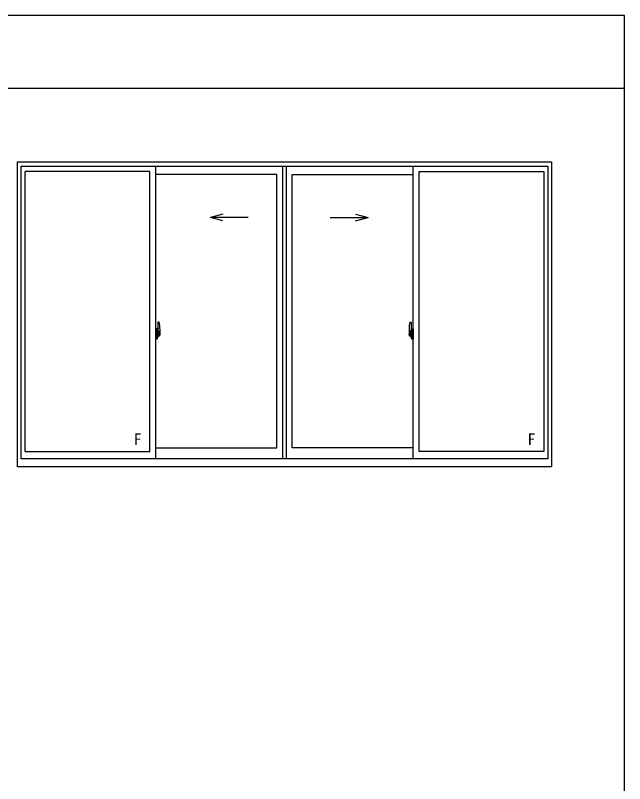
# Model space of a CAD drawing. Units: millimetres, scale not verified. Extents: x -437 to 438, y -281 to 278.
# Drawn here: x 229.9 to 438.2, y -18.4 to 244.1 of the extents above; entities that cross this region are included whole.
import ezdxf
from ezdxf.enums import TextEntityAlignment as Align

# ---------------------------------------------------------------- set-up
doc = ezdxf.new("R2010")
doc.units = ezdxf.units.MM
doc.header["$LTSCALE"] = 2
doc.layers.add('0-5_YKK_A1', color=4, linetype='Continuous')
doc.layers.add('0-7_YKK_ZWAK', color=7, linetype='Continuous')
doc.styles.add('ＭＳ ゴシック', font='')
doc.styles.get('ＭＳ ゴシック').set_extended_font_data('MS Gothic')

msp = doc.modelspace()

# ---------------------------------------------------------------- linework, layer by layer
at = {"layer": '0-5_YKK_A1'}
for p, q in [((230.7, 89.85), (230.7, 194.1)), ((230.7, 194.1), (413.2, 194.1)), ((231.95, 92.6), (231.95, 192.6)), ((231.95, 192.6), (411.95, 192.6)), ((277.95, 92.6), (277.95, 192.6)), ((321.325, 92.6), (321.325, 192.6)), ((322.575, 92.6), (322.575, 192.6)), ((365.95, 92.6), (365.95, 192.6)), ((411.95, 192.6), (411.95, 92.6)), ((413.2, 194.1), (413.2, 89.85)), ((233.35, 95.1), (233.35, 190.7)), ((275.95, 190.7), (233.35, 190.7)), ((275.95, 95.1), (275.95, 190.7)), ((319.325, 189.75), (277.95, 189.75)), ((319.325, 96.3), (319.325, 189.75)), ((324.575, 189.75), (365.95, 189.75)), ((324.575, 96.3), (324.575, 189.75)), ((367.95, 190.7), (410.55, 190.7)), ((367.95, 95.1), (367.95, 190.7)), ((410.55, 190.7), (410.55, 95.1)), ((300.837, 176.147), (296.604, 175.013)), ((346.252, 176.147), (350.485, 175.013)), ((309.544, 175.013), (296.604, 175.013)), ((300.837, 173.878), (296.604, 175.013)), ((337.545, 175.013), (350.485, 175.013)), ((346.252, 173.878), (350.485, 175.013)), ((278.65, 139.249), (278.65, 135.99)), ((279.109, 139.259), (278.676, 139.274)), ((364.791, 139.259), (365.224, 139.274)), ((365.25, 139.249), (365.25, 135.99)), ((278.375, 137.01), (277.95, 137.025)), ((277.95, 137.025), (277.95, 133.525)), ((278.375, 137.01), (278.375, 136.025)), ((278.375, 136.98), (278.375, 136.025)), ((278.4, 136.98), (278.375, 136.98)), ((278.4, 137.005), (278.4, 136.05)), ((278.4, 137.005), (278.475, 137.005)), ((278.525, 136.955), (278.525, 136.05)), ((279.35, 137.005), (279.35, 134.788)), ((364.55, 137.005), (364.55, 134.788)), ((365.375, 136.955), (365.375, 136.05)), ((365.5, 137.005), (365.425, 137.005)), ((365.5, 137.005), (365.5, 136.05)), ((365.5, 136.98), (365.525, 136.98)), ((365.525, 137.01), (365.95, 137.025)), ((365.525, 137.01), (365.525, 136.025)), ((365.525, 136.98), (365.525, 136.025)), ((365.95, 137.025), (365.95, 133.525)), ((279.522, 135.1), (277.785, 135.1)), ((277.95, 135.413), (277.965, 135.413)), ((277.95, 135.088), (277.965, 135.088)), ((277.965, 135.634), (277.965, 134.566)), ((277.965, 135.634), (277.965, 135.629)), ((277.98, 135.649), (278.44, 135.633)), ((278.44, 134.567), (277.98, 134.551)), ((278, 134.675), (278, 134.618)), ((278.025, 134.7), (278.375, 134.7)), ((278.375, 134.593), (278.025, 134.593)), ((278.085, 135.765), (278.085, 135.695)), ((278.11, 135.79), (278.27, 135.79)), ((278.27, 135.67), (278.11, 135.67)), ((278.295, 135.765), (278.295, 135.695)), ((278.375, 136.025), (278.501, 136.021)), ((278.375, 136.025), (278.5, 136.025)), ((278.375, 134.525), (278.501, 134.529)), ((278.375, 133.57), (278.375, 134.525)), ((278.375, 134.525), (278.5, 134.525)), ((278.4, 136.05), (278.525, 136.05)), ((278.4, 134.675), (278.4, 134.618)), ((278.4, 133.545), (278.4, 134.5)), ((278.4, 134.5), (278.525, 134.5)), ((278.465, 135.608), (278.465, 134.592)), ((278.477, 135.609), (278.477, 134.941)), ((278.5, 136.025), (278.5, 136.05)), ((278.5, 134.525), (278.5, 134.5)), ((278.525, 135.683), (278.525, 135.996)), ((278.625, 135.848), (278.525, 135.85)), ((278.525, 134.554), (278.525, 134.867)), ((278.525, 134.7), (278.625, 134.702)), ((278.525, 133.595), (278.525, 134.5)), ((278.555, 135.247), (278.725, 135.247)), ((278.65, 136.03), (278.65, 135.471)), ((278.65, 135.99), (278.665, 135.99)), ((278.65, 135.471), (278.65, 135.823)), ((278.65, 135.532), (278.65, 135.767)), ((278.65, 135.574), (278.725, 135.574)), ((278.65, 134.727), (278.65, 135.247)), ((278.65, 135.247), (278.65, 134.449)), ((278.665, 135.99), (278.665, 135.693)), ((278.665, 135.693), (278.84, 135.693)), ((278.725, 135.865), (278.725, 135.915)), ((278.725, 135.693), (278.725, 135.471)), ((278.725, 135.247), (278.725, 134.449)), ((278.725, 135.247), (278.725, 135.247)), ((278.825, 135.247), (278.725, 135.247)), ((278.725, 135.173), (278.725, 135.247)), ((278.825, 135.173), (278.725, 135.173)), ((278.725, 135.127), (278.725, 135.173)), ((278.825, 135.127), (278.725, 135.127)), ((278.725, 134.934), (278.725, 135.127)), ((278.725, 135.104), (278.725, 134.834)), ((278.825, 134.934), (278.725, 134.934)), ((278.725, 134.879), (278.725, 134.934)), ((278.825, 134.879), (278.725, 134.879)), ((278.725, 134.875), (278.725, 134.879)), ((278.725, 134.875), (278.725, 134.744)), ((278.725, 134.834), (278.737, 134.834)), ((278.725, 134.744), (278.725, 134.732)), ((278.725, 134.732), (278.725, 134.68)), ((278.762, 136.142), (279.15, 136.142)), ((279.125, 136.07), (278.762, 136.07)), ((278.925, 134.412), (278.762, 134.412)), ((278.762, 134.337), (278.95, 134.337)), ((279.06, 134.639), (278.771, 134.639)), ((278.825, 135.247), (278.825, 135.445)), ((278.825, 135.361), (278.84, 135.361)), ((278.825, 135.247), (278.825, 135.247)), ((278.825, 135.173), (278.825, 135.247)), ((278.825, 135.127), (278.825, 135.173)), ((278.825, 134.934), (278.825, 135.127)), ((278.825, 134.879), (278.825, 134.934)), ((278.825, 134.875), (278.825, 134.879)), ((279.06, 134.785), (278.825, 134.785)), ((278.84, 135.693), (278.84, 134.875)), ((278.84, 134.909), (278.88, 134.909)), ((278.88, 134.909), (278.88, 134.875)), ((278.88, 134.903), (279.095, 134.903)), ((278.95, 134.387), (278.95, 134.337)), ((279.06, 134.834), (279.095, 134.834)), ((279.06, 134.655), (279.06, 134.785)), ((279.06, 134.639), (279.06, 134.655)), ((279.095, 134.903), (279.095, 134.731)), ((279.302, 134.738), (279.095, 134.731)), ((279.125, 135.09), (279.125, 136.07)), ((279.149, 135.033), (279.15, 135.08)), ((279.149, 135.043), (279.15, 135.08)), ((279.15, 135.083), (279.15, 136.142)), ((279.15, 135.08), (279.15, 135.083)), ((364.378, 135.1), (366.115, 135.1)), ((364.598, 134.738), (364.805, 134.731)), ((365.138, 136.142), (364.75, 136.142)), ((364.75, 135.083), (364.75, 136.142)), ((364.75, 135.08), (364.75, 135.083)), ((364.751, 135.033), (364.75, 135.08)), ((364.751, 135.043), (364.75, 135.08)), ((364.775, 136.07), (365.138, 136.07)), ((364.775, 135.09), (364.775, 136.07)), ((364.805, 134.903), (364.805, 134.731)), ((365.02, 134.903), (364.805, 134.903)), ((364.84, 134.834), (364.805, 134.834)), ((364.84, 134.785), (365.075, 134.785)), ((364.84, 134.655), (364.84, 134.785)), ((364.84, 134.639), (364.84, 134.655)), ((364.84, 134.639), (365.129, 134.639)), ((364.95, 134.387), (364.95, 134.337)), ((365.138, 134.337), (364.95, 134.337)), ((364.975, 134.412), (365.138, 134.412)), ((365.02, 134.909), (365.02, 134.875)), ((365.06, 134.909), (365.02, 134.909)), ((365.06, 135.693), (365.06, 134.875)), ((365.235, 135.693), (365.06, 135.693)), ((365.075, 135.361), (365.06, 135.361)), ((365.075, 135.247), (365.075, 135.445)), ((365.075, 135.247), (365.175, 135.247)), ((365.075, 135.247), (365.075, 135.247)), ((365.075, 135.173), (365.075, 135.247)), ((365.075, 135.173), (365.175, 135.173)), ((365.075, 135.127), (365.075, 135.173)), ((365.075, 135.127), (365.175, 135.127)), ((365.075, 134.934), (365.075, 135.127)), ((365.075, 134.934), (365.175, 134.934)), ((365.075, 134.879), (365.075, 134.934)), ((365.075, 134.879), (365.175, 134.879)), ((365.075, 134.875), (365.075, 134.879)), ((365.175, 134.834), (365.163, 134.834)), ((365.175, 135.865), (365.175, 135.915)), ((365.175, 135.693), (365.175, 135.471)), ((365.25, 135.574), (365.175, 135.574)), ((365.175, 135.247), (365.175, 134.449)), ((365.345, 135.247), (365.175, 135.247)), ((365.175, 135.247), (365.175, 135.247)), ((365.175, 135.173), (365.175, 135.247)), ((365.175, 135.127), (365.175, 135.173)), ((365.175, 134.934), (365.175, 135.127)), ((365.175, 135.104), (365.175, 134.834)), ((365.175, 134.879), (365.175, 134.934)), ((365.175, 134.875), (365.175, 134.879)), ((365.175, 134.875), (365.175, 134.744)), ((365.175, 134.744), (365.175, 134.732)), ((365.175, 134.732), (365.175, 134.68)), ((365.235, 135.99), (365.235, 135.693)), ((365.25, 135.99), (365.235, 135.99)), ((365.25, 136.03), (365.25, 135.471)), ((365.25, 135.471), (365.25, 135.823)), ((365.25, 135.532), (365.25, 135.767)), ((365.25, 134.727), (365.25, 135.247)), ((365.25, 135.247), (365.25, 134.449)), ((365.275, 135.848), (365.375, 135.85)), ((365.375, 134.7), (365.275, 134.702)), ((365.5, 136.05), (365.375, 136.05)), ((365.375, 135.683), (365.375, 135.996)), ((365.375, 134.554), (365.375, 134.867)), ((365.375, 133.595), (365.375, 134.5)), ((365.5, 134.5), (365.375, 134.5)), ((365.525, 136.025), (365.399, 136.021)), ((365.525, 134.525), (365.399, 134.529)), ((365.4, 136.025), (365.4, 136.05)), ((365.525, 136.025), (365.4, 136.025)), ((365.4, 134.525), (365.4, 134.5)), ((365.525, 134.525), (365.4, 134.525)), ((365.423, 135.609), (365.423, 134.941)), ((365.435, 135.608), (365.435, 134.592)), ((365.92, 135.649), (365.46, 135.633)), ((365.46, 134.567), (365.92, 134.551)), ((365.5, 134.675), (365.5, 134.618)), ((365.5, 133.545), (365.5, 134.5)), ((365.875, 134.7), (365.525, 134.7)), ((365.525, 134.593), (365.875, 134.593)), ((365.525, 133.57), (365.525, 134.525)), ((365.605, 135.765), (365.605, 135.695)), ((365.79, 135.79), (365.63, 135.79)), ((365.63, 135.67), (365.79, 135.67)), ((365.815, 135.765), (365.815, 135.695)), ((365.9, 134.675), (365.9, 134.618)), ((365.935, 135.634), (365.935, 134.566)), ((365.935, 135.634), (365.935, 135.629)), ((365.95, 135.413), (365.935, 135.413)), ((365.95, 135.088), (365.935, 135.088)), ((278.4, 133.57), (278.375, 133.57)), ((278.4, 133.545), (278.475, 133.545)), ((365.5, 133.545), (365.425, 133.545)), ((365.5, 133.57), (365.525, 133.57)), ((233.35, 95.1), (275.95, 95.1)), ((277.95, 96.3), (319.325, 96.3)), ((365.95, 96.3), (324.575, 96.3)), ((410.55, 95.1), (367.95, 95.1)), ((411.95, 92.6), (231.95, 92.6)), ((413.2, 89.85), (230.7, 89.85))]:
    msp.add_line(p, q, dxfattribs=at)
for points in [[(278.375, 134.525), (278.375, 133.54), (277.95, 133.525)], [(278.477, 135.609), (278.477, 135.609), (278.486, 135.611), (278.496, 135.616), (278.508, 135.629), (278.521, 135.655), (278.525, 135.683)], [(278.525, 134.867), (278.525, 134.876), (278.517, 134.904), (278.51, 134.917), (278.501, 134.929), (278.493, 134.936), (278.482, 134.94), (278.477, 134.941)], [(278.725, 135.471), (278.555, 135.471), (278.555, 135.273)], [(278.725, 135.273), (278.555, 135.273), (278.555, 135.247)], [(278.725, 136.032), (278.725, 135.693), (278.725, 135.471)], [(279.06, 134.785), (279.06, 134.875), (278.825, 134.875), (278.725, 134.875)], [(278.728, 134.664), (278.731, 134.658), (278.736, 134.653), (278.747, 134.645), (278.762, 134.64), (278.779, 134.64), (278.79, 134.642), (278.801, 134.645), (278.825, 134.655), (278.825, 134.655)], [(278.95, 134.337), (278.972, 134.367), (278.983, 134.384)], [(364.84, 134.785), (364.84, 134.875), (365.075, 134.875), (365.175, 134.875)], [(364.95, 134.337), (364.928, 134.367), (364.917, 134.384)], [(365.172, 134.664), (365.169, 134.658), (365.164, 134.653), (365.153, 134.645), (365.138, 134.64), (365.121, 134.64), (365.11, 134.642), (365.099, 134.645), (365.075, 134.655), (365.075, 134.655)], [(365.175, 136.032), (365.175, 135.693), (365.175, 135.471)], [(365.175, 135.471), (365.345, 135.471), (365.345, 135.273)], [(365.175, 135.273), (365.345, 135.273), (365.345, 135.247)], [(365.423, 135.609), (365.423, 135.609), (365.414, 135.611), (365.404, 135.616), (365.392, 135.629), (365.379, 135.655), (365.375, 135.683)], [(365.375, 134.867), (365.375, 134.876), (365.383, 134.904), (365.39, 134.917), (365.399, 134.929), (365.407, 134.936), (365.418, 134.94), (365.423, 134.941)], [(365.525, 134.525), (365.525, 133.54), (365.95, 133.525)]]:
    msp.add_lwpolyline(points, dxfattribs=at)
for centre, radius, start, end in [((278.675, 139.249), 0.025, 88, 180), ((279.108, 139.209), 0.05, 9.79346, 88), ((266.1, 136.964), 13.25, 0.17857, 9.79346), ((377.8, 136.964), 13.25, 170.20654, 179.82143), ((364.792, 139.209), 0.05, 92, 170.20654), ((365.225, 139.249), 0.025, 0, 92), ((278.475, 136.955), 0.05, 0, 90), ((365.425, 136.955), 0.05, 90, 180), ((278.025, 134.675), 0.025, 90, 180), ((278.025, 134.618), 0.025, 180, 270), ((278.11, 135.765), 0.025, 90, 180), ((278.11, 135.695), 0.025, 180, 270), ((278.27, 135.765), 0.025, 0, 90), ((278.27, 135.695), 0.025, 270, 0), ((278.375, 134.675), 0.025, 0, 90), ((278.375, 134.618), 0.025, 270, 0), ((278.44, 135.607), 0.0254, 22.09755, 91.00794), ((278.44, 134.593), 0.0256, 269.33274, 337.56177), ((278.5, 135.996), 0.025, 0, 88.00001), ((278.5, 134.554), 0.025, 271.99999, 0), ((278.625, 135.823), 0.025, 0, 89), ((278.625, 134.727), 0.025, 270.99998, 0), ((278.762, 136.03), 0.113, 90, 180), ((278.762, 134.449), 0.113, 180, 270), ((278.762, 136.032), 0.0375, 90, 180), ((278.762, 134.449), 0.0375, 180, 270), ((278.82, 134.88), 0.095, 183.2594, 273.08769), ((278.24, 134.963), 0.88, 321.17381, 347.94703), ((278.925, 134.387), 0.025, 0, 90), ((278.201, 134.943), 0.933, 323.36708, 346.8425), ((277.842, 135.022), 1.307, 330.76878, 347.14856), ((278.24, 134.963), 0.88, 347.94703, 350.0179), ((277.653, 135.049), 1.472, 350.66911, 1.57925), ((278.201, 134.943), 0.933, 346.8425, 351.37086), ((277.842, 135.022), 1.307, 347.14856, 0.4638), ((277.674, 135.08), 1.476, 349.18682, 0.08106), ((279.125, 136.095), 0.025, 270, 0), ((279.3, 134.788), 0.05, 272, 0), ((364.6, 134.788), 0.05, 180, 268), ((364.775, 136.095), 0.025, 180, 270), ((366.226, 135.08), 1.476, 179.91894, 190.81318), ((366.058, 135.022), 1.307, 179.5362, 192.85144), ((366.247, 135.049), 1.472, 178.42075, 189.33089), ((365.699, 134.943), 0.933, 188.62914, 193.1575), ((366.058, 135.022), 1.307, 192.85144, 209.23122), ((365.699, 134.943), 0.933, 193.1575, 216.63292), ((365.66, 134.963), 0.88, 189.9821, 192.05297), ((365.66, 134.963), 0.88, 192.05297, 218.82619), ((364.975, 134.387), 0.025, 90, 180), ((365.08, 134.88), 0.095, 266.91231, 356.7406), ((365.138, 136.03), 0.113, 0, 90), ((365.138, 136.032), 0.0375, 0, 90), ((365.138, 134.449), 0.0375, 270, 0), ((365.138, 134.449), 0.113, 270, 0), ((365.275, 135.823), 0.025, 91, 180), ((365.275, 134.727), 0.025, 180, 269.00002), ((365.4, 135.996), 0.025, 91.99999, 180), ((365.4, 134.554), 0.025, 180, 268.00001), ((365.46, 135.607), 0.0254, 88.99206, 157.90245), ((365.46, 134.593), 0.0256, 202.43823, 270.66726), ((365.525, 134.675), 0.025, 90, 180), ((365.525, 134.618), 0.025, 180, 270), ((365.63, 135.765), 0.025, 90, 180), ((365.63, 135.695), 0.025, 180, 270), ((365.79, 135.765), 0.025, 0, 90), ((365.79, 135.695), 0.025, 270, 0), ((365.875, 134.675), 0.025, 0, 90), ((365.875, 134.618), 0.025, 270, 0), ((278.475, 133.595), 0.05, 270, 0), ((365.425, 133.595), 0.05, 180, 270)]:
    msp.add_arc(centre, radius, start, end, dxfattribs=at)
for centre, major_axis, ratio, start_param, end_param in [((277.98, 135.634), (-0.0106, 0.011), 0.965668, 5.4628912, 7.0685728), ((277.98, 134.566), (0.0106, 0.011), 0.965668, 2.3562051, 3.9618868), ((278.44, 135.608), (0.0236, 0.0086), 0.995692, 5.9350659, 6.2860503), ((278.44, 134.592), (-0.0236, 0.0086), 0.995692, 3.1387277, 3.4897121), ((278.725, 135.445), (-0.1, 0), 0.251336, 3.1415927, 4.712389), ((278.725, 135.247), (0.1, 0), 0.251336, 6.2831853, 7.8539816), ((278.825, 134.68), (-0.1, 0), 0.637322, 0, 0.2526803), ((365.175, 135.445), (0.1, 0), 0.251336, 1.5707963, 3.1415927), ((365.175, 135.247), (-0.1, 0), 0.251336, 4.712389, 6.2831853), ((365.075, 134.68), (0.1, 0), 0.637322, 6.0305051, 6.2831853), ((365.46, 135.608), (-0.0236, 0.0086), 0.995692, 6.2803203, 6.6313047), ((365.46, 134.592), (0.0236, 0.0086), 0.995692, 2.7934732, 3.1444576), ((365.92, 135.634), (0.0106, 0.011), 0.965668, 5.4977978, 7.1034794), ((365.92, 134.566), (-0.0106, 0.011), 0.965668, 2.3212985, 3.9269802)]:
    msp.add_ellipse(centre, major_axis=major_axis, ratio=ratio, start_param=start_param, end_param=end_param, dxfattribs=at)
at = {"layer": '0-7_YKK_ZWAK'}
for p, q in [((438.2, 244.1), (-436.8, 244.1)), ((438.2, 219.1), (-436.8, 219.1))]:
    msp.add_line(p, q, dxfattribs=at)
msp.add_lwpolyline([(-436.8, -280.9), (438.2, -280.9), (438.2, 244.1)], dxfattribs=at)

# ---------------------------------------------------------------- texts
at = {"layer": '0-5_YKK_A1', "style": 'ＭＳ ゴシック'}
for p in [(270.379, 96.06), (404.979, 96.06)]:
    msp.add_text('F', height=4.032, dxfattribs=at).set_placement(p, align=Align.BOTTOM_LEFT)

doc.saveas('drawing.dxf')
